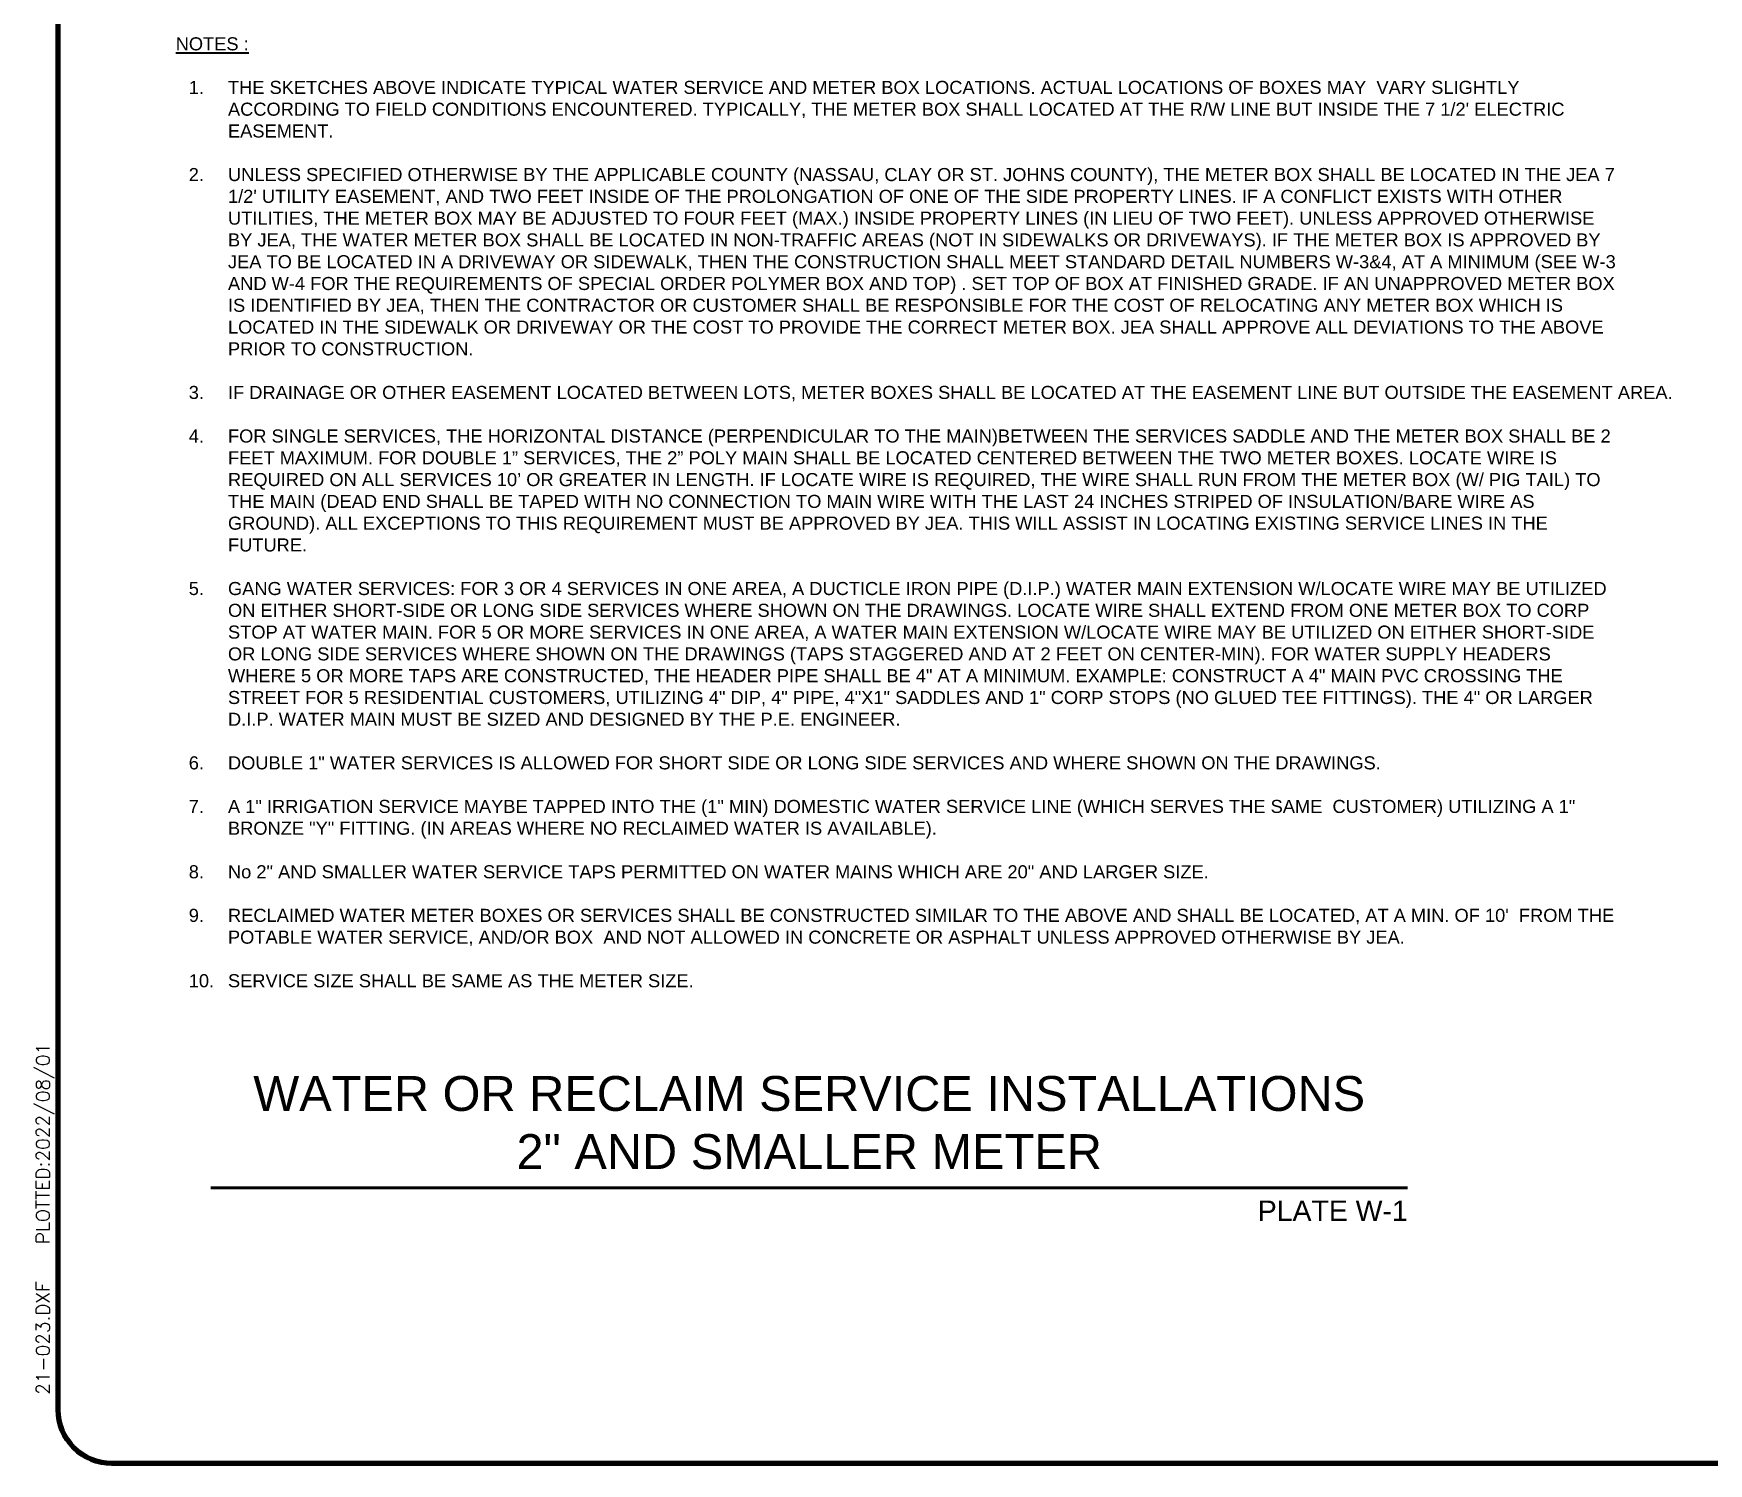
# Paper-space layout 'WS DET' of a CAD drawing. Header units: feet, sheet in inches. Extents: x -12.2 to 22.7, y -7.4 to 15.4.
# Drawn here: x -10.97 to -4.8, y -7.41 to -2.14 of the extents above; entities that cross this region are included whole.
import ezdxf

# ---------------------------------------------------------------- set-up
doc = ezdxf.new("R2010")
doc.units = ezdxf.units.FT
doc.header["$MEASUREMENT"] = 0
doc.layers.add('Border', color=118, linetype='Continuous', lineweight=70)
for name, color, linetype in [('Date Stamp', 7, 'Continuous'), ('DT-TEXT', 2, 'Continuous'), ('DT-TITLE', 4, 'Continuous'), ('TBLK', 7, 'Continuous')]:
    doc.layers.add(name, color=color, linetype=linetype)
doc.styles.add('1L100', font='arial.ttf', dxfattribs={"height": 0.1})
doc.styles.add('ROMANS - Civil', font='romans.shx', dxfattribs={"height": 0.1})
doc.styles.add('SANSERIF', font='sanss___.ttf')

# ---------------------------------------------------------------- blocks, each defined once
blk = doc.blocks.new('A$Ca8f96253')
at = {"layer": 'Border'}
blk.add_lwpolyline([(32.8026, 11.2123), (32.8026, -11.2123, -0.414214), (32.6047, -11.4103), (1.4979, -11.4103, -0.414214), (1.3, -11.2123), (1.3, 11.2123, -0.414214), (1.4979, 11.4103), (32.6047, 11.4103, -0.414214)], format="xyb", close=True, dxfattribs=at)

psp = doc.layouts.new('WS DET')

# ---------------------------------------------------------------- linework, layer by layer
at = {"layer": 'DT-TITLE', "const_width": 0.0107, "flags": 128}
psp.add_lwpolyline([(-5.90501, -6.39423), (-10.31533, -6.39423)], dxfattribs=at)

# ---------------------------------------------------------------- block references
at = {"layer": 'TBLK'}
psp.add_blockref('A$Ca8f96253', (-12.17702, 4.00045), dxfattribs=at)

# ---------------------------------------------------------------- texts
at = {"layer": 'Date Stamp', "insert": (-10.89191, -7.15648), "char_height": 0.05, "attachment_point": 7, "rotation": 90, "style": 'ROMANS - Civil'}
psp.add_mtext('21-023.DXF    PLOTTED:2022/08/01', dxfattribs=at)
at = {"layer": 'DT-TEXT', "insert": (-10.44426, -2.15505), "char_height": 0.04815717, "width": 5.302922, "attachment_point": 1, "style": '1L100'}
psp.add_mtext('{\\LNOTES :}\\P\\P\\pi-0.14447,l0.19263,t0.19263;1.^ITHE SKETCHES ABOVE INDICATE TYPICAL WATER SERVICE AND METER BOX LOCATIONS. ACTUAL LOCATIONS OF BOXES MAY  VARY SLIGHTLY ACCORDING TO FIELD CONDITIONS ENCOUNTERED. TYPICALLY, THE METER BOX SHALL LOCATED AT THE R/W LINE BUT INSIDE THE 7 1/2\' ELECTRIC EASEMENT.\\P\\pi0,l0,tz;\\P\\pi-0.14447,l0.19263,t0.19263;2.^IUNLESS SPECIFIED OTHERWISE BY THE APPLICABLE COUNTY (NASSAU, CLAY OR ST. JOHNS COUNTY), THE METER BOX SHALL BE LOCATED IN THE JEA 7 1/2\' UTILITY EASEMENT, AND TWO FEET INSIDE OF THE PROLONGATION OF ONE OF THE SIDE PROPERTY LINES. IF A CONFLICT EXISTS WITH OTHER UTILITIES, THE METER BOX MAY BE ADJUSTED TO FOUR FEET (MAX.) INSIDE PROPERTY LINES (IN LIEU OF TWO FEET). UNLESS APPROVED OTHERWISE BY JEA, THE WATER METER BOX SHALL BE LOCATED IN NON-TRAFFIC AREAS (NOT IN SIDEWALKS OR DRIVEWAYS). IF THE METER BOX IS APPROVED BY JEA TO BE LOCATED IN A DRIVEWAY OR SIDEWALK, THEN THE CONSTRUCTION SHALL MEET STANDARD DETAIL NUMBERS W-3&4, AT A MINIMUM (SEE W-3 AND W-4 FOR THE REQUIREMENTS OF SPECIAL ORDER POLYMER BOX AND TOP) . SET TOP OF BOX AT FINISHED GRADE. IF AN UNAPPROVED METER BOX IS IDENTIFIED BY JEA, THEN THE CONTRACTOR OR CUSTOMER SHALL BE RESPONSIBLE FOR THE COST OF RELOCATING ANY METER BOX WHICH IS LOCATED IN THE SIDEWALK OR DRIVEWAY OR THE COST TO PROVIDE THE CORRECT METER BOX. JEA SHALL APPROVE ALL DEVIATIONS TO THE ABOVE PRIOR TO CONSTRUCTION.\\P\\pi0,l0,tz;\\P\\pi-0.14447,l0.19263,t0.19263;3.^IIF DRAINAGE OR OTHER EASEMENT LOCATED BETWEEN LOTS, METER BOXES SHALL BE LOCATED AT THE EASEMENT LINE BUT OUTSIDE THE EASEMENT AREA.\\P\\pi0,l0,tz;\\P\\pi-0.14447,l0.19263,t0.19263;4.^IFOR SINGLE SERVICES, THE HORIZONTAL DISTANCE (PERPENDICULAR TO THE MAIN)BETWEEN THE SERVICES SADDLE AND THE METER BOX SHALL BE 2 FEET MAXIMUM. FOR DOUBLE 1” SERVICES, THE 2” POLY MAIN SHALL BE LOCATED CENTERED BETWEEN THE TWO METER BOXES. LOCATE WIRE IS REQUIRED ON ALL SERVICES 10’ OR GREATER IN LENGTH. IF LOCATE WIRE IS REQUIRED, THE WIRE SHALL RUN FROM THE METER BOX (W/ PIG TAIL) TO THE MAIN (DEAD END SHALL BE TAPED WITH NO CONNECTION TO MAIN WIRE WITH THE LAST 24 INCHES STRIPED OF INSULATION/BARE WIRE AS GROUND). ALL EXCEPTIONS TO THIS REQUIREMENT MUST BE APPROVED BY JEA. THIS WILL ASSIST IN LOCATING EXISTING SERVICE LINES IN THE FUTURE.\\P\\pi0,l0,tz;\\P\\pi-0.14447,l0.19263,t0.19263;5.^IGANG WATER SERVICES: FOR 3 OR 4 SERVICES IN ONE AREA, A DUCTICLE IRON PIPE (D.I.P.) WATER MAIN EXTENSION W/LOCATE WIRE MAY BE UTILIZED ON EITHER SHORT-SIDE OR LONG SIDE SERVICES WHERE SHOWN ON THE DRAWINGS. LOCATE WIRE SHALL EXTEND FROM ONE METER BOX TO CORP STOP AT WATER MAIN. FOR 5 OR MORE SERVICES IN ONE AREA, A WATER MAIN EXTENSION W/LOCATE WIRE MAY BE UTILIZED ON EITHER SHORT-SIDE OR LONG SIDE SERVICES WHERE SHOWN ON THE DRAWINGS (TAPS STAGGERED AND AT 2 FEET ON CENTER-MIN). FOR WATER SUPPLY HEADERS WHERE 5 OR MORE TAPS ARE CONSTRUCTED, THE HEADER PIPE SHALL BE 4" AT A MINIMUM. EXAMPLE: CONSTRUCT A 4" MAIN PVC CROSSING THE STREET FOR 5 RESIDENTIAL CUSTOMERS, UTILIZING 4" DIP, 4" PIPE, 4"X1" SADDLES AND 1" CORP STOPS (NO GLUED TEE FITTINGS). THE 4" OR LARGER D.I.P. WATER MAIN MUST BE SIZED AND DESIGNED BY THE P.E. ENGINEER.\\P\\pi0,l0,tz;\\P\\pi-0.14447,l0.19263,t0.19263;6.^IDOUBLE 1" WATER SERVICES IS ALLOWED FOR SHORT SIDE OR LONG SIDE SERVICES AND WHERE SHOWN ON THE DRAWINGS.\\P\\pi0,l0,tz;\\P\\pi-0.14447,l0.19263,t0.19263;7.^IA 1" IRRIGATION SERVICE MAYBE TAPPED INTO THE (1" MIN) DOMESTIC WATER SERVICE LINE (WHICH SERVES THE SAME  CUSTOMER) UTILIZING A 1" BRONZE "Y" FITTING. (IN AREAS WHERE NO RECLAIMED WATER IS AVAILABLE).\\P\\pi0,l0,tz;\\P\\pi-0.14447,l0.19263,t0.19263;8.^INo 2" AND SMALLER WATER SERVICE TAPS PERMITTED ON WATER MAINS WHICH ARE 20" AND LARGER SIZE.\\P\\pi0,l0,tz;\\P\\pi-0.14447,l0.19263,t0.19263;9.^IRECLAIMED WATER METER BOXES OR SERVICES SHALL BE CONSTRUCTED SIMILAR TO THE ABOVE AND SHALL BE LOCATED, AT A MIN. OF 10\'  FROM THE POTABLE WATER SERVICE, AND/OR BOX  AND NOT ALLOWED IN CONCRETE OR ASPHALT UNLESS APPROVED OTHERWISE BY JEA.\\P\\pi0,l0,tz;\\P\\pi-0.14447,l0.19263,t0.19263;10.^ISERVICE SIZE SHALL BE SAME AS THE METER SIZE.', dxfattribs=at)
at = {"layer": 'DT-TITLE', "ltscale": 0.3, "insert": (-8.11017, -6.32656), "char_height": 0.1284191, "width": 4.41032, "attachment_point": 8, "style": 'SANSERIF'}
psp.add_mtext('WATER OR RECLAIM SERVICE INSTALLATIONS    \\P2" AND SMALLER METER', dxfattribs=at)
at = {"layer": 'DT-TITLE', "insert": (-5.90501, -6.44107), "char_height": 0.074911, "width": 1.2511913, "attachment_point": 3, "style": '1L100'}
psp.add_mtext('PLATE W-1', dxfattribs=at)

doc.saveas('drawing.dxf')
